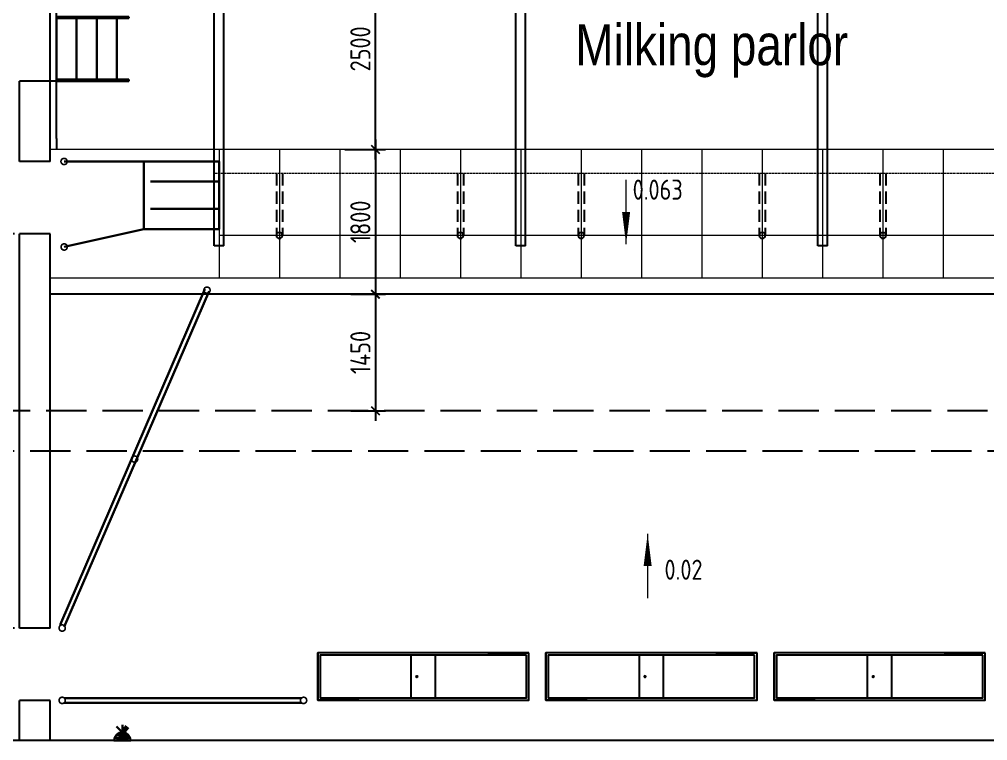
# Model space of a CAD drawing. Header units: millimetres. Extents: x 18087 to 88242, y 6810 to 56435.
# Drawn here: x 50670 to 62704, y 23636 to 32602 of the extents above; entities that cross this region are included whole.
import ezdxf

# ---------------------------------------------------------------- set-up
doc = ezdxf.new("R2010")
doc.units = ezdxf.units.MM
for name, pattern in [('DASHED', [0.75, 0.5, -0.25]), ('GOST2.303 4', [7, 5, -2, 0]), ('HIDDEN', [0.375, 0.25, -0.125])]:
    doc.linetypes.add(name, pattern=pattern)
doc.layers.add('dim', color=4, linetype='Continuous', lineweight=20)
doc.layers.add('Leader', color=6, linetype='Continuous', lineweight=30)
for name, color, linetype in [('equipments', 4, 'Continuous'), ('sanitary', 4, 'Continuous'), ('Tehnologia', 4, 'Continuous'), ('Tehnologiya', 4, 'Continuous'), ('txt', 7, 'Continuous'), ('wall', 5, 'Continuous')]:
    doc.layers.add(name, color=color, linetype=linetype)
doc.styles.add('Arial', font='arial.ttf', dxfattribs={"width": 0.8, "height": 1.75})
doc.styles.add('GOST 2.304', font='CS_Gost2304.shx')
doc.dimstyles.new('SPDS$0', dxfattribs={"dimscale": 100, "dimtxt": 2.5, "dimasz": 1.5, "dimexe": 1.25, "dimexo": 0.625, "dimtad": 1, "dimdec": 0, "dimrnd": 0.001, "dimtxsty": 'GOST 2.304', "dimblk": 'ARCHTICK', "dimcen": 1.5, "dimdle": 1.25, "dimadec": 0, "dimazin": 2, "dimtfac": 0.75, "dimtdec": 0, "dimtmove": 1, "dimatfit": 0, "dimfxl": 1, "dimtolj": 1, "dimarcsym": 0})

# ---------------------------------------------------------------- blocks, each defined once
blk = doc.blocks.new('A$C74E05470')
at = {"layer": 'equipments', "ltscale": 100}
for p, q in [((0, 0), (0, 590)), ((512, 590), (0, 590)), ((2112, 590), (2624, 590)), ((2624, 0), (2624, 590)), ((2624, 0), (2624, 590)), ((512, 0), (0, 0)), ((2112, 0), (2624, 0))]:
    blk.add_line(p, q, dxfattribs=at)
at = {"layer": 'Tehnologia', "ltscale": 125}
for p, q in [((1162, 30), (1162, 560)), ((1462, 30), (1462, 560))]:
    blk.add_line(p, q, dxfattribs=at)
at = {"layer": 'Tehnologia', "color": 3, "ltscale": 125}
for p, q in [((1247, 295), (1217, 295)), ((1232, 280), (1232, 310))]:
    blk.add_line(p, q, dxfattribs=at)
at = {"layer": 'Tehnologia', "ltscale": 125}
for points in [[(2624, 590), (0, 590), (0, 0), (2624, 0)], [(2594, 560), (30, 560), (30, 30), (2594, 30)]]:
    blk.add_lwpolyline(points, close=True, dxfattribs=at)
at = {"layer": 'Tehnologia', "lineweight": 30, "ltscale": 125}
blk.add_circle((1232, 295), 7.5, dxfattribs=at)
blk = doc.blocks.new('ring')
at = {"layer": 'Tehnologia', "const_width": 0.020480133985842}
blk.add_lwpolyline([(-0.0388720741330104, 0, 1), (0.0388720741330104, 0, 1)], format="xyb", close=True, dxfattribs=at)
blk = doc.blocks.new('*U36')
at = {"layer": 'Tehnologiya', "ltscale": 100, "xscale": -1000, "yscale": 1000, "zscale": 1000, "rotation": 180}
blk.add_blockref('ring', (0, 0), dxfattribs=at)
blk = doc.blocks.new('_ARCHTICK')
at = {"color": 0, "linetype": 'ByBlock', "const_width": 0.15}
blk.add_lwpolyline([(-0.3535533905932748, -0.3535533905932766), (0.3535533905932748, 0.3535533905932766)], dxfattribs=at)
blk = doc.blocks.new('*D323')
at = {"layer": 'Defpoints', "color": 0, "ltscale": 125, "transparency": 16777216}
for p in [(54728.44118681194, 30985.49701373862, -5460.999999999796), (54728.44118681194, 29185.49701373862, -5460.999999999796), (55095.97259685273, 29185.49701373862)]:
    blk.add_point(p, dxfattribs=at)
at = {"layer": 'dim', "color": 0, "lineweight": -2, "ltscale": 125, "transparency": 16777216}
for p, q in [((55095.97259685273, 31110.49701373862), (55095.97259685273, 29060.49701373862)), ((54790.94118681194, 30985.49701373862), (55220.97259685273, 30985.49701373862)), ((54790.94118681194, 29185.49701373862), (55220.97259685273, 29185.49701373862))]:
    blk.add_line(p, q, dxfattribs=at)
at = {"layer": 'dim', "color": 0, "lineweight": -2, "ltscale": 125, "transparency": 16777216, "xscale": 150, "yscale": 150, "zscale": 150}
for p, rotation in [((55095.97259685273, 30985.49701373862), 90), ((55095.97259685273, 29185.49701373862), 270)]:
    blk.add_blockref('_ARCHTICK', p, dxfattribs=dict(at, rotation=rotation))
at = {"layer": 'dim', "color": 0, "ltscale": 125, "transparency": 16777216, "insert": (54908.47259685273, 30085.49701373863), "char_height": 250, "attachment_point": 5, "rotation": 90, "style": 'GOST 2.304'}
blk.add_mtext('\\A1;1800', dxfattribs=at)
blk = doc.blocks.new('*D324')
at = {"layer": 'Defpoints', "color": 0, "ltscale": 125, "transparency": 16777216}
for p in [(54728.44118681194, 29185.49701373862, -5460.999999999796), (54728.44118681194, 27735.49701373862, -5460.999999999796), (55095.97259685273, 27735.49701373862)]:
    blk.add_point(p, dxfattribs=at)
at = {"layer": 'dim', "color": 0, "lineweight": -2, "ltscale": 125, "transparency": 16777216}
for p, q in [((55095.97259685273, 29310.49701373862), (55095.97259685273, 27610.49701373862)), ((54790.94118681194, 29185.49701373862), (55220.97259685273, 29185.49701373862)), ((54790.94118681194, 27735.49701373862), (55220.97259685273, 27735.49701373862))]:
    blk.add_line(p, q, dxfattribs=at)
at = {"layer": 'dim', "color": 0, "lineweight": -2, "ltscale": 125, "transparency": 16777216, "xscale": 150, "yscale": 150, "zscale": 150}
for p, rotation in [((55095.97259685273, 29185.49701373862), 90), ((55095.97259685273, 27735.49701373862), 270)]:
    blk.add_blockref('_ARCHTICK', p, dxfattribs=dict(at, rotation=rotation))
at = {"layer": 'dim', "color": 0, "ltscale": 125, "transparency": 16777216, "insert": (54908.47259685273, 28460.49701373863), "char_height": 250, "attachment_point": 5, "rotation": 90, "style": 'GOST 2.304'}
blk.add_mtext('\\A1;1450', dxfattribs=at)
blk = doc.blocks.new('*D482')
at = {"layer": 'Defpoints', "color": 0, "ltscale": 125, "transparency": 16777216}
for p in [(50262.5486876738, 25035.53468093766), (50672.40724894514, 25035.53468093766, -10921.99999999959), (50522.4072489456, 24135.53468093766, -10921.99999999959)]:
    blk.add_point(p, dxfattribs=at)
at = {"layer": 'dim', "color": 0, "lineweight": -2, "ltscale": 125, "transparency": 16777216}
for p, q in [((50262.5486876738, 24010.53468093766), (50262.5486876738, 25160.53468093766)), ((50609.90724894514, 25035.53468093766), (50137.5486876738, 25035.53468093766)), ((50459.9072489456, 24135.53468093766), (50137.5486876738, 24135.53468093766))]:
    blk.add_line(p, q, dxfattribs=at)
at = {"layer": 'dim', "color": 0, "lineweight": -2, "ltscale": 125, "transparency": 16777216, "xscale": 150, "yscale": 150, "zscale": 150}
for p, rotation in [((50262.5486876738, 25035.53468093766), 90), ((50262.5486876738, 24135.53468093766), 270)]:
    blk.add_blockref('_ARCHTICK', p, dxfattribs=dict(at, rotation=rotation))
at = {"layer": 'dim', "color": 0, "ltscale": 125, "transparency": 16777216, "insert": (50075.04868767379, 24585.53468093766), "char_height": 250, "attachment_point": 5, "rotation": 90, "style": 'GOST 2.304'}
blk.add_mtext('\\A1;900', dxfattribs=at)
blk = doc.blocks.new('*D456')
at = {"layer": 'Defpoints', "color": 0, "ltscale": 125, "transparency": 16777216}
for p in [(50672.40469740394, 29934.50615198073), (50262.54613613214, 25034.53468093766), (50672.41147929586, 25034.53468093766)]:
    blk.add_point(p, dxfattribs=at)
at = {"layer": 'dim', "color": 0, "lineweight": -2, "ltscale": 125, "transparency": 16777216}
for p, q in [((50262.54613613214, 30059.50615198073), (50262.54613613214, 24909.53468093766)), ((50609.90469740394, 29934.50615198073), (50137.54613613214, 29934.50615198073)), ((50609.91147929586, 25034.53468093766), (50137.54613613214, 25034.53468093766))]:
    blk.add_line(p, q, dxfattribs=at)
at = {"layer": 'dim', "color": 0, "lineweight": -2, "ltscale": 125, "transparency": 16777216, "xscale": 150, "yscale": 150, "zscale": 150}
for p, rotation in [((50262.54613613214, 29934.50615198073), 90), ((50262.54613613214, 25034.53468093766), 270)]:
    blk.add_blockref('_ARCHTICK', p, dxfattribs=dict(at, rotation=rotation))
at = {"layer": 'dim', "color": 0, "ltscale": 125, "transparency": 16777216, "insert": (50075.04613613213, 27484.5204164592), "char_height": 250, "attachment_point": 5, "rotation": 90, "style": 'GOST 2.304'}
blk.add_mtext('\\A1;4900', dxfattribs=at)
blk = doc.blocks.new('arow')
at = {"color": 0}
blk.add_line((0, -0.1685101288165527), (0, 0.6314898711834473), dxfattribs=at)
at = {"color": 0, "ltscale": 800}
blk.add_lwpolyline([(0, -0.1685101288165527, 0, 0.1, 0), (0, 0.2314898711834473, 0.1832580585575705, 0.1832580585575705, 0)], format="xyseb", dxfattribs=at)
blk = doc.blocks.new('A$C33A255CA')
for points in [[(192, -72), (204, 0), (-204, 0)], [(192, -72), (-192, -72), (-204, 0)], [(144, -144), (192, -72), (-192, -72)], [(144, -144), (-144, -144), (-192, -72)], [(84, -192), (144, -144), (-144, -144)], [(84, -192), (-84, -192), (-144, -144)], [(0, -204), (84, -192), (-84, -192)]]:
    blk.add_hatch(color=0).paths.add_polyline_path(points)
at = {"color": 0, "lineweight": 70}
blk.add_line((0, -204), (-132, -348), dxfattribs=at)
at = {"color": 0}
for points in [[(192, -72), (204, 0), (-204, 0), (192, -72), (192, -72)], [(192, -72), (-192, -72), (-204, 0), (192, -72), (192, -72)], [(-204, 0), (-192, -72), (-144, -144), (-84, -192), (0, -204), (84, -192), (144, -144), (192, -72), (204, 0)], [(144, -144), (192, -72), (-192, -72), (144, -144), (144, -144)], [(144, -144), (-144, -144), (-192, -72), (144, -144), (144, -144)], [(84, -192), (144, -144), (-144, -144), (84, -192), (84, -192)], [(84, -192), (-84, -192), (-144, -144), (84, -192), (84, -192)], [(0, -204), (84, -192), (-84, -192), (0, -204), (0, -204)], [(0, -396), (0, -204), (144, -348)]]:
    blk.add_lwpolyline(points, dxfattribs=at)
blk = doc.blocks.new('*U288')
at = {"layer": 'equipments', "color": 150, "lineweight": 30, "ltscale": 50}
for p, q in [((-400, 0), (400, 0)), ((-400, -900), (-400, 0)), ((-380, -900), (-380, 0)), ((380, -900), (380, 0)), ((400, 0), (400, -900)), ((-380.0000000002328, -250), (379.9999999997672, -250)), ((-400, -500), (-400, -750)), ((-380.0000000002328, -500), (379.9999999997672, -500)), ((-380.0000000002328, -750), (379.9999999997672, -750)), ((-400, -900), (-380, -900)), ((400, -900), (380, -900))]:
    blk.add_line(p, q, dxfattribs=at)
at = {"layer": 'equipments', "color": 150, "ltscale": 50}
for p, q in [((-400, 0), (-400, -250)), ((-400, -250), (-400, -500))]:
    blk.add_line(p, q, dxfattribs=at)
blk = doc.blocks.new('*U287')
at = {"layer": 'Tehnologia', "color": 20, "ltscale": 100}
for p, q in [((-60, -2450), (-60, 2450)), ((-60, 2450), (60, 2450)), ((60, -2450), (60, 2450))]:
    blk.add_line(p, q, dxfattribs=at)
at = {"layer": 'Tehnologia', "color": 30, "ltscale": 100}
blk.add_line((-60, -2450), (60, -2450), dxfattribs=at)
blk = doc.blocks.new('A$C57AE7CB3')
at = {"color": 0, "lineweight": 20, "ltscale": 100}
for p, q in [((-2136.812649785075, 471.7162705513183), (12863.18735021539, 471.716270551784)), ((3803.18735021539, 471.7162705515511), (3803.18735021539, -1128.283729448449)), ((4553.18735021539, 471.7162705515511), (4553.18735021539, -1128.283729448449)), ((5303.18735021539, 471.7162705515511), (5303.18735021539, -1128.283729448449)), ((6053.18735021539, 471.7162705515511), (6053.18735021539, -1128.283729448449)), ((6803.18735021539, 471.7162705515511), (6803.18735021539, -1128.283729448449)), ((7553.18735021539, 471.7162705515511), (7553.18735021539, -1128.283729448449)), ((8303.18735021539, 471.7162705515511), (8303.18735021539, -1128.283729448449)), ((9053.18735021539, 471.7162705515511), (9053.18735021539, -1128.283729448449)), ((9803.18735021539, 471.7162705515511), (9803.18735021539, -1128.283729448449)), ((10553.18735021539, 471.7162705515511), (10553.18735021539, -1128.283729448449)), ((11303.18735021539, 471.7162705515511), (11303.18735021539, -1128.283729448449)), ((12053.18735021539, 471.7162705515511), (12053.18735021539, -1128.283729448449)), ((12803.18735021539, 471.7162705515511), (12803.18735021539, -1128.283729448449)), ((-2196.81264978461, -598.2837294486817), (12803.18735021539, -598.283729448216))]:
    blk.add_line(p, q, dxfattribs=at)
at = {"color": 0, "linetype": 'HIDDEN', "lineweight": 20, "ltscale": 50}
blk.add_line((-2136.81264978461, 171.716270551784), (12863.18735021539, 171.7162705520168), dxfattribs=at)
at = {"color": 0, "linetype": 'DASHED', "ltscale": 300}
for p, q in [((4515.187350215278, 171.7162705518872), (4515.187350215157, -598.2837294486817)), ((4591.18735021533, 171.7162705518884), (4591.187350215157, -598.2837294486817)), ((6015.187350215328, 171.7162705519105), (6015.187350215157, -598.2837294491474)), ((6091.187350215278, 171.7162705519117), (6091.187350215157, -598.2837294491474)), ((8265.187350215278, 171.9748021301567), (8265.187350215157, -598.2837294491474)), ((8341.187350215278, 171.7162705519466), (8341.187350215157, -598.2837294491474)), ((9765.187350215278, 171.7162705519687), (9765.187350215157, -598.283729449613)), ((9841.187350215278, 171.7162705519699), (9841.187350215157, -598.283729449613)), ((12015.18735021528, 171.5418880942196), (12015.18735021516, -598.2837294498459)), ((12091.18735021528, 171.5418880942192), (12091.18735021516, -598.2837294498459))]:
    blk.add_line(p, q, dxfattribs=at)
at = {"color": 0, "linetype": 'Continuous', "ltscale": 300}
for centre in [(4553.187350215157, -598.2837294486817), (6053.187350215157, -598.2837294491474), (8303.187350215157, -598.2837294491474), (9803.187350215157, -598.283729449613), (12053.18735021516, -598.2837294498459)]:
    blk.add_circle(centre, 38, dxfattribs=at)
at = {"color": 0, "ltscale": 100}
for p in [(5303.18735021539, 1721.716270550853), (9053.18735021539, 1721.716270550154), (12803.18735021539, 1721.716270549456)]:
    blk.add_blockref('*U287', p, dxfattribs=at)
blk = doc.blocks.new('*D537')
at = {"layer": 'Defpoints', "color": 0, "ltscale": 125, "transparency": 16777216}
for p in [(54652.3698674279, 33485.49701373862), (55095.97259685227, 33485.49701373862), (54652.3698674279, 30985.49701373862)]:
    blk.add_point(p, dxfattribs=at)
at = {"layer": 'dim', "color": 0, "lineweight": -2, "ltscale": 125, "transparency": 16777216}
for p, q in [((55095.97259685227, 30860.49701373862), (55095.97259685227, 33610.49701373862)), ((54714.8698674279, 33485.49701373862), (55220.97259685227, 33485.49701373862)), ((54714.8698674279, 30985.49701373862), (55220.97259685227, 30985.49701373862))]:
    blk.add_line(p, q, dxfattribs=at)
at = {"layer": 'dim', "color": 0, "lineweight": -2, "ltscale": 125, "transparency": 16777216, "xscale": 150, "yscale": 150, "zscale": 150}
for p, rotation in [((55095.97259685227, 33485.49701373862), 90), ((55095.97259685227, 30985.49701373862), 270)]:
    blk.add_blockref('_ARCHTICK', p, dxfattribs=dict(at, rotation=rotation))
at = {"layer": 'dim', "color": 0, "ltscale": 125, "transparency": 16777216, "insert": (54908.47259685226, 32235.49701373863), "char_height": 250, "attachment_point": 5, "rotation": 90, "style": 'GOST 2.304'}
blk.add_mtext('\\A1;2500', dxfattribs=at)

msp = doc.modelspace()

# ---------------------------------------------------------------- linework, layer by layer
at = {"lineweight": 20}
msp.add_line((53092.3698674279, 30985.49701373862, -5460.999999999796), (51052.40918880903, 30985.49697545884, -5460.999999999796), dxfattribs=at)
at = {"color": 20, "lineweight": 20}
msp.add_line((68152.3698674279, 29385.49705920486, -5460.999999999796), (51052.41004488168, 29385.49606738357, -5460.999999999796), dxfattribs=at)
at = {"layer": 'equipments', "color": 4, "linetype": 'Continuous', "lineweight": 30, "ltscale": 5000}
for p, q in [((51225.28412483788, 30835.50601748774, -5460.999999999796), (53152.36729141667, 30835.50247163256, -5460.999999999796)), ((52218.06985047941, 29994.39086184209, -5460.999999999796), (52218.0713981373, 30835.50419074787, -5460.999999999796)), ((53152.36574375878, 29994.38914272679, -5460.999999999796), (53152.36729141667, 30835.50247163256, -5460.999999999796)), ((53152.36683049814, 30585.00457779808, -5460.999999999796), (52301.62842063203, 30585.00614316646, -5460.999999999796)), ((53152.36620467778, 30244.88703656127, -5460.999999999796), (52301.62779481166, 30244.88860192966, -5460.999999999796)), ((51227.23706168371, 29772.81446085894, -5460.999999999796), (52218.06985047941, 29994.39086184209, -5460.999999999796)), ((52218.06985047941, 29994.39086184209, -5460.999999999796), (53152.36574375878, 29994.38914272679, -5460.999999999796))]:
    msp.add_line(p, q, dxfattribs=at)
at = {"layer": 'equipments', "color": 0, "linetype": 'GOST2.303 4', "ltscale": 100}
for p, q in [((62704.30464848845, 27735.49701373862, -5460.999999999796), (28052.86921900154, 27735.49701373862, -5460.999999999796)), ((63204.30464848892, 27235.49701373885, -5460.999999999796), (28052.86921899782, 27235.49701373815, -5460.999999999796))]:
    msp.add_line(p, q, dxfattribs=at)
at = {"layer": 'sanitary', "lineweight": 30, "ltscale": 100}
for p, q in [((51176.27902998081, 25073.2144711508, -5009.432424874931), (52976.19983041104, 29246.79250667794, -5009.432424874931)), ((51228.619104014535, 25050.641995651982, -5009.432424874931), (53028.53990444476, 29224.22003117912, -5009.432424874931)), ((51228.804105336836, 24164.4970478516, -5009.432424874931), (54176.0383097856, 24164.591517300152, -5009.432424874931)), ((51228.8059323917, 24107.49704788088, -5009.432424874931), (54176.040136840464, 24107.59151732943, -5009.432424874931))]:
    msp.add_line(p, q, dxfattribs=at)
at = {"layer": 'wall', "ltscale": 100}
for p, q in [((51132.40919099718, 31120.50557837147, -5460.999999999796), (51132.4089495029, 33485.49698647136, -5460.999999999796)), ((51132.40907118905, 31835.50232711365, -5460.999999999796), (51052.4087820837, 31835.50200756072, -5460.999999999796)), ((51052.40921033888, 30940.5022500034, -5460.999999999796), (51052.40878208401, 31835.50200756072, -5460.999999999796)), ((51132.40919099718, 31120.50557837147, -5460.999999999796), (51132.40919099718, 30985.49697696004, -5460.999999999796)), ((51052.40921033887, 30835.50633596839, -5460.999999999796), (51052.40980481745, 30940.5022500034, -5460.999999999796))]:
    msp.add_line(p, q, dxfattribs=at)
at = {"layer": 'wall', "ltscale": 125}
for p, q in [((51052.40878187322, 31835.0612244627, -5460.999999999796), (50672.4072489456, 31835.06122446247, -5460.999999999796)), ((51052.40689264906, 30835.50615198073, -5460.999999999796), (50672.40469740394, 30835.50615198073, -5460.999999999796)), ((51052.40689264906, 29935.50615198073, -5460.999999999796), (50672.40469740394, 29935.50615198073, -5460.999999999796)), ((68352.35172933822, 29185.49701373862, -5460.999999999534), (51052.4072489456, 29185.49701373908, -5460.999999999796)), ((51052.41569674823, 25035.53468093766, -5460.999999999796), (50672.41147929586, 25035.53468093766, -5460.999999999796)), ((51052.41569674823, 24135.53468093766, -5460.999999999796), (50672.41147929586, 24135.53468093766, -5460.999999999796)), ((65833.37441074399, 23635.5439006209), (31322.53276646716, 23635.5640308401))]:
    msp.add_line(p, q, dxfattribs=at)
at = {"layer": 'wall', "ltscale": 125, "elevation": -5460.999999999796}
for points in [[(51052.4072489456, 30835.50615198073), (51052.4072489456, 33635.59537207289)], [(50672.4072489456, 30835.50615198073), (50672.4072489456, 31835.06122446247)], [(50672.40724894514, 25035.53468093766), (50672.4072489456, 29935.50615198073)], [(51052.40724894514, 25035.53468093766), (51052.4072489456, 29935.50615198073)], [(50672.41147929586, 25035.53468093766), (50672.40724894514, 25235.53468093719)], [(51052.40724894514, 25035.53468093766), (51052.40724894514, 25235.53468093719)], [(50672.40724894514, 23635.5439006209), (50672.41147929586, 24135.53468093766)], [(51052.40724894514, 23635.5439006209), (51052.40724894514, 24135.53468093766)]]:
    msp.add_lwpolyline(points, dxfattribs=at)

# ---------------------------------------------------------------- block references
at = {"layer": 'dim', "ltscale": 800, "xscale": 1000, "yscale": 1000, "zscale": 1000}
msp.add_blockref('arow', (58211.02678502507, 29977.33628932969, -5460.999999999796), dxfattribs=at)
at = {"layer": 'dim', "ltscale": 800, "xscale": -1000, "yscale": 1000, "zscale": 1000, "rotation": 180}
msp.add_blockref('arow', (58478.93041468009, 26038.748244558), dxfattribs=at)
at = {"layer": 'equipments', "color": 30, "ltscale": 50, "rotation": 90}
msp.add_blockref('*U288', (51132.40907118905, 32235.50232711365, -5460.999999999796), dxfattribs=at)
at = {"layer": 'Leader', "lineweight": -2, "ltscale": 125, "xscale": 0.5, "yscale": 0.5, "zscale": 0.5, "rotation": 180}
msp.add_blockref('A$C33A255CA', (51949.98596564138, 23635.5440287334), dxfattribs=at)
at = {"layer": 'Tehnologiya', "lineweight": 20, "ltscale": 100, "xscale": -1}
msp.add_blockref('A$C57AE7CB3', (65955.55721764329, 30513.7807431866, -5460.999999999796), dxfattribs=at)
at = {"layer": 'Tehnologiya', "ltscale": 100, "xscale": -999.9999999999991, "yscale": 1000, "zscale": 1000, "rotation": 179.9998945751137}
for p in [(51225.98356703405, 30835.50601620065, -5460.999999999796), (51227.23706168371, 29772.81446085894, -5460.999999999796)]:
    msp.add_blockref('ring', p, dxfattribs=at)
at = {"layer": 'Tehnologiya', "color": 0, "linetype": 'ByBlock', "lineweight": -2}
for p in [(53002.3698674279, 29235.50626892853, -5460.999999999796), (52102.39066691433, 27135.5204749331, -5460.999999999796), (51202.41146640076, 25035.53468093766, -5460.999999999796), (51202.41146640076, 24136.03464846314, -5460.999999999796), (54202.41146640076, 24136.03464846314, -5460.999999999796)]:
    msp.add_blockref('*U36', p, dxfattribs=at)
at = {"layer": 'Tehnologiya', "ltscale": 100}
for p in [(54378.54201334964, 24136.98632079503, -5460.999999999884), (57214.45172700628, 24136.98632079503, -5460.999999999884), (60050.36144066292, 24136.98632079503, -5460.999999999884)]:
    msp.add_blockref('A$C74E05470', p, dxfattribs=at)

# ---------------------------------------------------------------- texts
at = {"layer": 'dim', "ltscale": 125, "style": 'GOST 2.304'}
for s, p in [('0.063', (58292.20916254648, 30360.25251883944, -5460.999999999796)), ('0.02', (58687.98774753341, 25635.54391413648))]:
    msp.add_text(s, height=250, dxfattribs=at).set_placement(p)
at = {"layer": 'txt', "insert": (57580.20175974895, 32210.43950140138), "char_height": 357.15, "attachment_point": 4, "style": 'Arial'}
msp.add_mtext('{\\H1.4286x;Milking parlor}', dxfattribs=at)

# ---------------------------------------------------------------- dimensions: what is measured, and where the dimension line sits
at = {"layer": 'dim', "ltscale": 125}
for base, p1, p2, picture, middle in [((55095.97259685227, 33485.49701373862, -5460.999999999796), (54652.3698674279, 30985.49701373862, -5460.999999999796), (54652.3698674279, 33485.49701373862, -5460.999999999796), '*D537', (54908.47259685226, 32235.49701373863, -5460.999999999796)), ((55095.97259685273, 29185.49701373862, -5460.999999999796), (54728.44118681194, 30985.49701373862, -10921.99999999959), (54728.44118681194, 29185.49701373862, -10921.99999999959), '*D323', (54908.47259685273, 30085.49701373863, -5460.999999999796)), ((50262.54613613214, 25034.53468093766, -5460.999999999796), (50672.40469740394, 29934.50615198073, -5460.999999999796), (50672.41147929586, 25034.53468093766, -5460.999999999796), '*D456', (50075.04613613213, 27484.5204164592, -5460.999999999796)), ((55095.97259685273, 27735.49701373862, -5460.999999999796), (54728.44118681194, 29185.49701373862, -10921.99999999959), (54728.44118681194, 27735.49701373862, -10921.99999999959), '*D324', (54908.47259685273, 28460.49701373863, -5460.999999999796)), ((50262.5486876738, 25035.53468093766, 5460.999999999796), (50522.4072489456, 24135.53468093766, -5460.999999999796), (50672.40724894514, 25035.53468093766, -5460.999999999796), '*D482', (50075.04868767379, 24585.53468093766, 5460.999999999796))]:
    dim = msp.add_linear_dim(base=base, p1=p1, p2=p2, angle=90, dimstyle='SPDS$0', override={"dimblk1": 'ARCHTICK', "dimblk2": 'ARCHTICK', "dimsah": 1}, dxfattribs=at)
    dim.commit()
    dim.dimension.update_dxf_attribs({"geometry": picture, "text_midpoint": middle})

doc.saveas('drawing.dxf')
